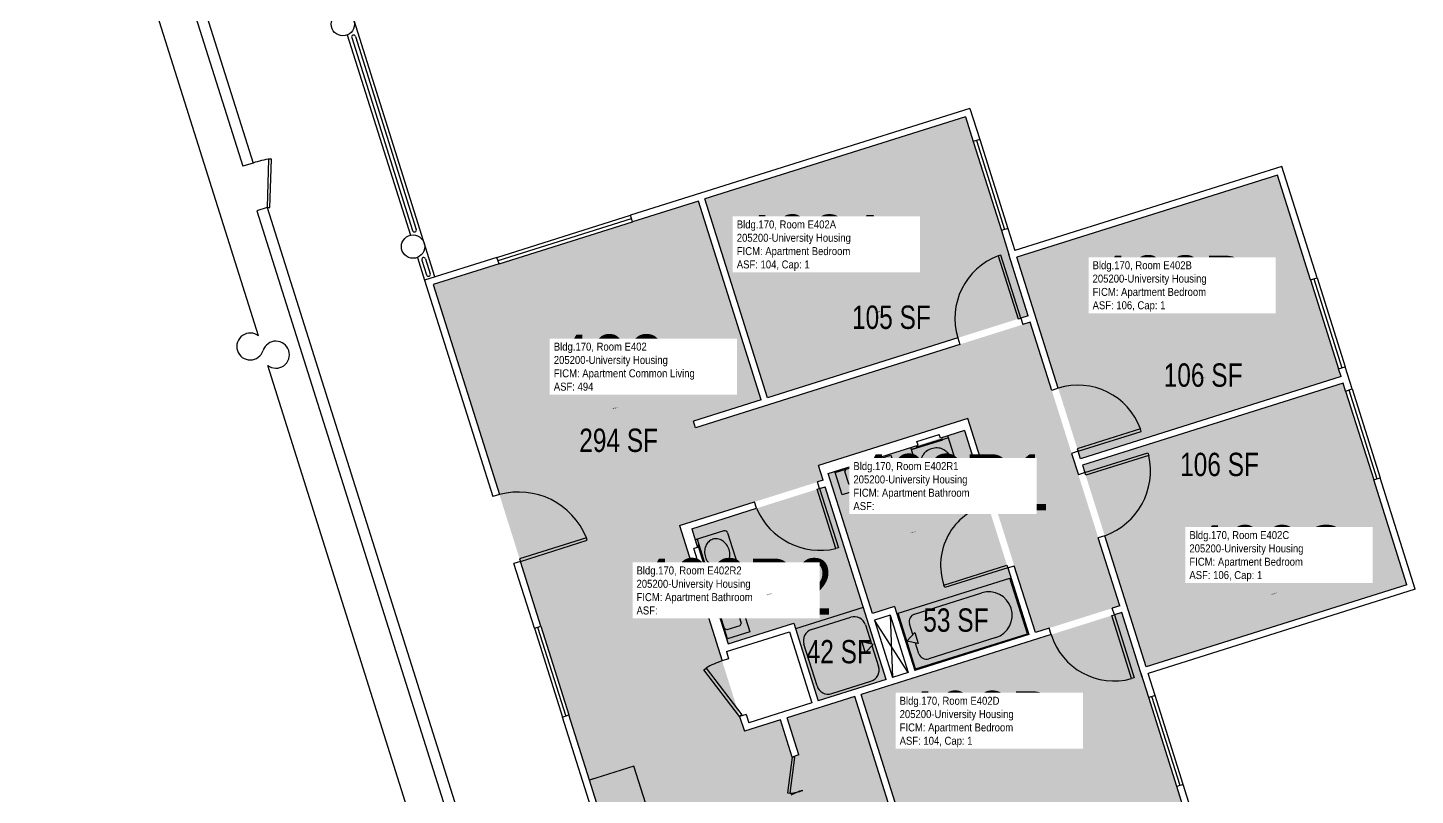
# Model space of a CAD drawing. Header units: inches. Extents: x -362 to 1240, y -1298 to 2007.
# Drawn here: x 412 to 1126, y -702 to -308 of the extents above; entities that cross this region are included whole.
import ezdxf
from ezdxf.enums import TextEntityAlignment as Align

# ---------------------------------------------------------------- set-up
doc = ezdxf.new("R2010")
doc.units = ezdxf.units.IN
doc.header["$LTSCALE"] = 10
doc.header["$MEASUREMENT"] = 0
for name, color, linetype in [('A-DOOR', 2, 'CONTINUOUS'), ('A-FLOR', 3, 'CONTINUOUS'), ('A-GLAZ', 1, 'CONTINUOUS'), ('A-IDEN-RNUM', 7, 'CONTINUOUS'), ('A-IDEN-SNUM', 4, 'CONTINUOUS'), ('A-IDEN-VNUM', 4, 'CONTINUOUS'), ('A-WALL', 5, 'CONTINUOUS'), ('AREA-TEXT', 3, 'CONTINUOUS'), ('P-SANR-FIXT', 2, 'CONTINUOUS'), ('Rooms-Category-Color', 7, 'CONTINUOUS'), ('Rooms-College-Color', 7, 'CONTINUOUS'), ('Rooms-Department-Color', 7, 'CONTINUOUS'), ('Rooms-Division-Color', 7, 'CONTINUOUS'), ('Rooms-Information', 7, 'CONTINUOUS')]:
    doc.layers.add(name, color=color, linetype=linetype)
doc.styles.add('CP_AREA', font='arial.ttf', dxfattribs={"height": 15})
doc.styles.add('CP_ROOMSNUMBER', font='arial.ttf', dxfattribs={"height": 1})
doc.styles.add('CP_ROOMVNUMBER', font='arial.ttf', dxfattribs={"width": 0.85, "height": 0.075})

msp = doc.modelspace()

# ---------------------------------------------------------------- hatches: boundary and pattern name
at = {"layer": 'Rooms-Category-Color', "true_color": 0x728ef3}
for points in [[(792.61, -497.92), (760.36, -395.63), (894.36, -353.39), (926.61, -455.67)], [(920.78, -425.53), (953.48, -529.25), (1087.47, -487), (1054.77, -383.29)], [(973.66, -604.93), (927.66, -459.01), (755.51, -513.29), (754.46, -509.95), (789.27, -498.97), (757.02, -396.69), (620.64, -439.68), (700.99, -694.57), (780.63, -669.46), (747.26, -563.6), (821.17, -540.29), (818.76, -532.66), (895.54, -508.46), (930.26, -618.61)], [(954.53, -532.59), (987.23, -636.31), (1121.22, -594.06), (1088.53, -490.34)], [(926.93, -619.67), (893.85, -514.76), (823.76, -536.85), (846.46, -608.86), (857.9, -605.25), (868.27, -638.16)], [(853.49, -642.82), (822.22, -543.63), (753.55, -565.28), (772.24, -624.53), (806.09, -613.86), (818.68, -653.79)], [(974.72, -608.27), (1006.97, -710.56), (872.97, -752.8), (840.72, -650.51)], [(869.63, -753.86), (837.38, -651.57), (802.57, -662.55), (808.66, -681.85), (805.32, -682.91), (799.23, -663.6), (701, -694.57), (733.25, -796.85), (831.48, -765.88), (816.14, -717.24), (819.48, -716.19), (834.81, -764.83)]]:
    msp.add_hatch(color=171, dxfattribs=at).paths.add_polyline_path(points)
at = {"layer": 'Rooms-College-Color', "true_color": 0xadadad}
for points in [[(792.61, -497.92), (760.36, -395.63), (894.36, -353.39), (926.61, -455.67)], [(920.78, -425.53), (953.48, -529.25), (1087.47, -487), (1054.77, -383.29)], [(973.66, -604.93), (927.66, -459.01), (755.51, -513.29), (754.46, -509.95), (789.27, -498.97), (757.02, -396.69), (620.64, -439.68), (700.99, -694.57), (780.63, -669.46), (747.26, -563.6), (821.17, -540.29), (818.76, -532.66), (895.54, -508.46), (930.26, -618.61)], [(954.53, -532.59), (987.23, -636.31), (1121.22, -594.06), (1088.53, -490.34)], [(926.93, -619.67), (893.85, -514.76), (823.76, -536.85), (846.46, -608.86), (857.9, -605.25), (868.27, -638.16)], [(853.49, -642.82), (822.22, -543.63), (753.55, -565.28), (772.24, -624.53), (806.09, -613.86), (818.68, -653.79)], [(974.72, -608.27), (1006.97, -710.56), (872.97, -752.8), (840.72, -650.51)], [(869.63, -753.86), (837.38, -651.57), (802.57, -662.55), (808.66, -681.85), (805.32, -682.91), (799.23, -663.6), (701, -694.57), (733.25, -796.85), (831.48, -765.88), (816.14, -717.24), (819.48, -716.19), (834.81, -764.83)]]:
    msp.add_hatch(color=253, dxfattribs=at).paths.add_polyline_path(points)
at = {"layer": 'Rooms-Department-Color', "true_color": 0x604aed}
for points in [[(792.61, -497.92), (760.36, -395.63), (894.36, -353.39), (926.61, -455.67)], [(920.78, -425.53), (953.48, -529.25), (1087.47, -487), (1054.77, -383.29)], [(973.66, -604.93), (927.66, -459.01), (755.51, -513.29), (754.46, -509.95), (789.27, -498.97), (757.02, -396.69), (620.64, -439.68), (700.99, -694.57), (780.63, -669.46), (747.26, -563.6), (821.17, -540.29), (818.76, -532.66), (895.54, -508.46), (930.26, -618.61)], [(954.53, -532.59), (987.23, -636.31), (1121.22, -594.06), (1088.53, -490.34)], [(926.93, -619.67), (893.85, -514.76), (823.76, -536.85), (846.46, -608.86), (857.9, -605.25), (868.27, -638.16)], [(853.49, -642.82), (822.22, -543.63), (753.55, -565.28), (772.24, -624.53), (806.09, -613.86), (818.68, -653.79)], [(974.72, -608.27), (1006.97, -710.56), (872.97, -752.8), (840.72, -650.51)], [(869.63, -753.86), (837.38, -651.57), (802.57, -662.55), (808.66, -681.85), (805.32, -682.91), (799.23, -663.6), (701, -694.57), (733.25, -796.85), (831.48, -765.88), (816.14, -717.24), (819.48, -716.19), (834.81, -764.83)]]:
    msp.add_hatch(color=173, dxfattribs=at).paths.add_polyline_path(points)
at = {"layer": 'Rooms-Division-Color', "true_color": 0x604aed}
for points in [[(792.61, -497.92), (760.36, -395.63), (894.36, -353.39), (926.61, -455.67)], [(920.78, -425.53), (953.48, -529.25), (1087.47, -487), (1054.77, -383.29)], [(973.66, -604.93), (927.66, -459.01), (755.51, -513.29), (754.46, -509.95), (789.27, -498.97), (757.02, -396.69), (620.64, -439.68), (700.99, -694.57), (780.63, -669.46), (747.26, -563.6), (821.17, -540.29), (818.76, -532.66), (895.54, -508.46), (930.26, -618.61)], [(954.53, -532.59), (987.23, -636.31), (1121.22, -594.06), (1088.53, -490.34)], [(926.93, -619.67), (893.85, -514.76), (823.76, -536.85), (846.46, -608.86), (857.9, -605.25), (868.27, -638.16)], [(853.49, -642.82), (822.22, -543.63), (753.55, -565.28), (772.24, -624.53), (806.09, -613.86), (818.68, -653.79)], [(974.72, -608.27), (1006.97, -710.56), (872.97, -752.8), (840.72, -650.51)], [(869.63, -753.86), (837.38, -651.57), (802.57, -662.55), (808.66, -681.85), (805.32, -682.91), (799.23, -663.6), (701, -694.57), (733.25, -796.85), (831.48, -765.88), (816.14, -717.24), (819.48, -716.19), (834.81, -764.83)]]:
    msp.add_hatch(color=173, dxfattribs=at).paths.add_polyline_path(points)

# ---------------------------------------------------------------- linework, layer by layer
at = {"layer": 'A-DOOR'}
for p, q in [((536.02, -375.16), (535.27, -400.02)), ((537.43, -375.16), (536.02, -375.16)), ((536.68, -400.01), (537.43, -375.16)), ((535.27, -400.02), (536.68, -400.01)), ((912.57, -424.45), (911.22, -424.88)), ((911.22, -424.88), (921.44, -457.3)), ((922.79, -456.88), (912.57, -424.45)), ((921.44, -457.3), (922.79, -456.88)), ((984.27, -513.86), (951.85, -524.08)), ((952.27, -525.43), (984.7, -515.21)), ((984.7, -515.21), (984.27, -513.86)), ((951.85, -524.08), (952.27, -525.43)), ((955.73, -536.4), (988.16, -526.18)), ((988.58, -527.53), (956.16, -537.75)), ((988.16, -526.18), (988.58, -527.53)), ((956.16, -537.75), (955.73, -536.4)), ((818.01, -544.96), (819.36, -544.53)), ((827.63, -575.48), (818.01, -544.96)), ((819.36, -544.53), (828.99, -575.05)), ((699.43, -569.85), (665.09, -580.67)), ((699.85, -571.2), (699.43, -569.85)), ((665.52, -582.02), (699.85, -571.2)), ((828.99, -575.05), (827.63, -575.48)), ((665.09, -580.67), (665.52, -582.02)), ((883.26, -594.2), (915.68, -583.98)), ((915.68, -583.98), (916.11, -585.33)), ((916.11, -585.33), (883.68, -595.55)), ((883.68, -595.55), (883.26, -594.2)), ((969.55, -609.9), (970.9, -609.47)), ((979.77, -642.32), (969.55, -609.9)), ((970.9, -609.47), (981.13, -641.9)), ((759.84, -637.76), (760.97, -636.9)), ((778.23, -661.83), (759.84, -637.76)), ((760.97, -636.9), (779.35, -660.97)), ((981.13, -641.9), (979.77, -642.32)), ((779.35, -660.97), (778.23, -661.83)), ((805.25, -682.67), (802.8, -701.1)), ((804.2, -701.29), (806.65, -682.86)), ((806.65, -682.86), (805.25, -682.67)), ((802.8, -701.1), (804.2, -701.29))]:
    msp.add_line(p, q, dxfattribs=at)
for centre, radius, start, end in [((543.15, -421.17), 46.56, 97.78439, 108.91746), ((923.26, -457.08), 34.38, 110.49458, 196.93987), ((952.31, -525.4), 33.98, 19.85341, 107.58104), ((954.05, -535.46), 35.43, 289.63293, 12.92602), ((664.58, -583.96), 37.6, 22.05029, 105.24604), ((819.65, -540.83), 35.55, 203.05058, 282.98111), ((913.42, -583.88), 31.88, 103.67751, 198.88143), ((970.75, -609.79), 33.77, 197.06558, 285.49336), ((784.08, -677.32), 46.56, 108.63499, 119.76807), ((801.83, -675.7), 25.7, 275.29346, 290.09868), ((817.27, -724.67), 25.7, 104.89801, 119.70324)]:
    msp.add_arc(centre, radius, start, end, dxfattribs=at)
at = {"layer": 'A-FLOR'}
for p, q in [((578.75, -312.59), (610.06, -411.9)), ((580.66, -311.99), (611.97, -411.3)), ((614.83, -427.02), (617.24, -434.69)), ((616.73, -426.42), (619.15, -434.08)), ((864.94, -639.22), (847.51, -612.2)), ((855.62, -609.64), (856.83, -641.76))]:
    msp.add_line(p, q, dxfattribs=at)
at = {"layer": 'A-FLOR', "extrusion": (5.64467e-05, -0.000179026, 1)}
for centre, start, end in [((579.7, -312.29, 0.09), 17.5, 197.5), ((611.01, -411.6, 0.11), 197.5, 17.5), ((615.78, -426.72, 0.11), 17.5, 197.5), ((618.2, -434.38, 0.11), 197.5, 17.5)]:
    msp.add_arc(centre, 1, start, end, dxfattribs=at)
at = {"layer": 'A-GLAZ'}
for p, q in [((898.35, -366.02), (912.78, -411.8)), ((900.01, -365.5), (914.45, -411.28)), ((901.68, -364.97), (916.12, -410.75)), ((653.45, -425.67), (722.12, -404.02)), ((653.97, -427.34), (722.64, -405.69)), ((654.5, -429.01), (723.17, -407.36)), ((1071.76, -437.17), (1086.2, -482.95)), ((1073.43, -436.65), (1087.86, -482.42)), ((1075.1, -436.12), (1089.53, -481.9)), ((1089.8, -494.4), (1104.24, -540.17)), ((1091.47, -493.87), (1105.91, -539.65)), ((1093.14, -493.34), (1107.57, -539.12)), ((672.67, -616.34), (687.1, -662.12)), ((674.34, -615.81), (688.77, -661.59)), ((676, -615.29), (690.44, -661.06)), ((1002.98, -697.92), (988.55, -652.14)), ((1004.65, -697.39), (990.22, -651.61)), ((1006.32, -696.87), (991.89, -651.09))]:
    msp.add_line(p, q, dxfattribs=at)
at = {"layer": 'A-WALL'}
for p, q in [((530.82, -466.06), (412.16, -89.71)), ((430.77, -86.84), (522.8, -378.78)), ((436.27, -86), (528.05, -377.13)), ((621.5, -435.74), (579.93, -303.9)), ((576.49, -311.26), (608.97, -414.29)), ((896.65, -349), (722.12, -404.02)), ((896.65, -349), (901.68, -364.97)), ((894.36, -353.39), (760.36, -395.63)), ((894.36, -353.39), (898.35, -366.02)), ((901.68, -364.97), (898.35, -366.02)), ((528.05, -377.13), (522.8, -378.78)), ((1057.06, -378.9), (919.72, -422.19)), ((1054.77, -383.29), (920.78, -425.53)), ((1071.76, -437.17), (1054.77, -383.29)), ((1075.1, -436.12), (1057.06, -378.9)), ((757.02, -396.68), (723.17, -407.36)), ((789.27, -498.97), (757.02, -396.68)), ((792.61, -497.92), (760.36, -395.63)), ((535.27, -400.02), (530.02, -401.67)), ((530.02, -401.67), (673.07, -855.4)), ((535.27, -400.02), (678.31, -853.75)), ((723.17, -407.36), (722.12, -404.02)), ((916.12, -410.75), (912.78, -411.8)), ((912.78, -411.8), (916.69, -424.2)), ((916.12, -410.75), (919.72, -422.19)), ((612.56, -425.69), (616.25, -437.39)), ((653.45, -425.67), (616.25, -437.39)), ((654.5, -429.01), (653.45, -425.67)), ((926.61, -455.67), (916.69, -424.2)), ((942.05, -493.01), (920.78, -425.53)), ((654.5, -429.01), (620.64, -439.68)), ((616.25, -437.39), (651.36, -548.74)), ((620.64, -439.68), (654.69, -547.69)), ((1071.76, -437.17), (1075.1, -436.12)), ((926.61, -455.67), (922.79, -456.88)), ((922.79, -456.88), (923.85, -460.21)), ((927.66, -459.01), (923.85, -460.21)), ((938.71, -494.06), (927.66, -459.01)), ((891.42, -470.44), (755.51, -513.28)), ((890.37, -467.1), (792.61, -497.92)), ((890.37, -467.1), (891.42, -470.44)), ((667.36, -899.15), (535.6, -481.25)), ((1086.2, -482.95), (1089.53, -481.9)), ((1087.47, -487), (1086.2, -482.95)), ((1093.14, -493.34), (1089.53, -481.9)), ((1087.47, -487), (953.48, -529.25)), ((1088.53, -490.34), (954.53, -532.59)), ((1089.8, -494.4), (1088.53, -490.34)), ((789.27, -498.97), (754.46, -509.95)), ((942.05, -493.01), (938.71, -494.06)), ((1089.8, -494.4), (1093.14, -493.34)), ((755.51, -513.28), (754.46, -509.95)), ((895.54, -508.46), (818.77, -532.66)), ((909.22, -551.85), (895.54, -508.46)), ((869.41, -520.36), (880.86, -516.76)), ((870.01, -522.27), (869.41, -520.36)), ((881.46, -518.66), (880.86, -516.76)), ((893.86, -514.75), (881.46, -518.66)), ((893.86, -514.75), (905.89, -552.9)), ((823.76, -536.85), (870.01, -522.27)), ((952.27, -525.43), (948.93, -526.49)), ((948.93, -526.49), (952.39, -537.45)), ((953.48, -529.25), (952.27, -525.43)), ((821.17, -540.29), (818.77, -532.66)), ((954.53, -532.59), (955.73, -536.4)), ((821.17, -540.29), (818.31, -541.19)), ((819.36, -544.53), (818.31, -541.19)), ((846.46, -608.86), (823.76, -536.85)), ((955.73, -536.4), (952.39, -537.45)), ((1104.24, -540.17), (1107.57, -539.12)), ((1121.22, -594.06), (1104.24, -540.17)), ((1125.62, -596.35), (1107.57, -539.12)), ((654.69, -547.69), (651.36, -548.74)), ((819.36, -544.53), (822.23, -543.63)), ((853.5, -642.82), (822.23, -543.63)), ((747.26, -563.59), (785.88, -551.42)), ((753.56, -565.28), (786.94, -554.75)), ((786.94, -554.75), (785.88, -551.42)), ((905.89, -552.9), (909.22, -551.85)), ((747.26, -563.59), (769.21, -633.22)), ((753.56, -565.28), (756.56, -574.82)), ((965.95, -568.83), (962.62, -569.88)), ((973.67, -604.93), (962.62, -569.88)), ((987.23, -636.31), (965.95, -568.83)), ((756.56, -574.82), (754.66, -575.42)), ((758.26, -586.86), (754.66, -575.42)), ((665.52, -582.02), (662.18, -583.08)), ((672.67, -616.34), (662.18, -583.08)), ((676, -615.29), (665.52, -582.02)), ((916.11, -585.33), (919.45, -584.28)), ((930.27, -618.61), (919.45, -584.28)), ((760.17, -586.26), (758.26, -586.86)), ((760.17, -586.26), (772.24, -624.53)), ((916.11, -585.33), (926.93, -619.66)), ((1121.22, -594.06), (987.23, -636.31)), ((1125.62, -596.35), (988.28, -639.64)), ((857.91, -605.25), (846.46, -608.86)), ((857.91, -605.25), (868.28, -638.16)), ((973.67, -604.93), (969.85, -606.13)), ((970.9, -609.47), (969.85, -606.13)), ((855.62, -609.64), (847.51, -612.2)), ((847.51, -612.2), (856.83, -641.76)), ((855.62, -609.64), (864.94, -639.21)), ((974.72, -608.27), (970.9, -609.47)), ((985.24, -641.65), (974.72, -608.27)), ((672.67, -616.34), (676, -615.29)), ((771.38, -628.47), (803.81, -618.24)), ((772.24, -624.53), (806.09, -613.85)), ((803.81, -618.24), (815.35, -654.84)), ((806.09, -613.85), (818.68, -653.79)), ((938.48, -619.69), (840.72, -650.51)), ((926.93, -619.66), (868.28, -638.16)), ((937.42, -616.36), (930.27, -618.61)), ((938.48, -619.69), (937.42, -616.36)), ((772.55, -632.16), (769.21, -633.22)), ((771.38, -628.47), (772.55, -632.16)), ((864.94, -639.21), (856.83, -641.76)), ((988.55, -652.14), (984.64, -639.74)), ((991.89, -651.09), (988.28, -639.64)), ((853.5, -642.82), (818.68, -653.79)), ((815.35, -654.84), (782.92, -665.07)), ((837.38, -651.57), (802.57, -662.54)), ((869.63, -753.85), (837.38, -651.57)), ((872.97, -752.8), (840.72, -650.51)), ((991.89, -651.09), (988.55, -652.14)), ((687.1, -662.12), (690.44, -661.06)), ((706.08, -722.32), (687.1, -662.12)), ((701, -694.56), (690.44, -661.06)), ((781.57, -660.77), (778.23, -661.83)), ((778.23, -661.83), (780.63, -669.46)), ((781.57, -660.77), (782.92, -665.07)), ((808.58, -681.62), (802.57, -662.54)), ((799.23, -663.59), (780.63, -669.46)), ((805.25, -682.67), (799.23, -663.59)), ((808.58, -681.62), (805.25, -682.67)), ((702.91, -693.96), (701, -694.56)), ((709.42, -721.27), (701, -694.56)), ((1006.32, -696.87), (1002.98, -697.92)), ((1006.97, -710.56), (1002.98, -697.92)), ((1011.13, -712.13), (1006.32, -696.87))]:
    msp.add_line(p, q, dxfattribs=at)
for centre in [(574.21, -305.71), (610.29, -420.14)]:
    msp.add_circle(centre, 6, dxfattribs=at)
for centre, radius, start, end in [((526.57, -471.52), 6.92, 52.09058, 342.90663), ((539.78, -475.7), 6.94, 233.01314, 161.98406)]:
    msp.add_arc(centre, radius, start, end, dxfattribs=at)
at = {"layer": 'P-SANR-FIXT'}
for p, q in [((885.61, -518.53), (866.54, -524.55)), ((866.54, -524.55), (882.75, -519.44)), ((869.25, -523.17), (882.6, -518.96)), ((882.75, -519.44), (882.6, -518.96)), ((890.42, -533.79), (885.27, -517.46)), ((827.4, -536.36), (856.02, -527.34)), ((856.02, -527.34), (859.62, -538.78)), ((871.35, -539.81), (866.2, -523.47)), ((869.4, -523.65), (869.25, -523.17)), ((832.29, -535.84), (832.92, -534.62)), ((832.92, -534.62), (850.5, -529.08)), ((850.5, -529.08), (851.72, -529.71)), ((851.72, -529.71), (853.76, -536.19)), ((831.01, -547.81), (827.4, -536.36)), ((859.62, -538.78), (831.01, -547.81)), ((834.28, -542.15), (832.29, -535.84)), ((838.78, -541.93), (835.55, -542.95)), ((841.73, -539.98), (838.78, -541.93)), ((846.36, -538.52), (841.73, -539.98)), ((849.89, -538.43), (846.36, -538.52)), ((852.96, -537.46), (849.89, -538.43)), ((853.76, -536.19), (853.2, -537.26)), ((889.44, -535.67), (873.23, -540.79)), ((835.55, -542.95), (834.48, -542.39)), ((770.14, -566.34), (755.36, -571)), ((756.43, -570.66), (762.45, -589.74)), ((772.03, -567.32), (777.14, -583.53)), ((757.34, -573.52), (756.86, -573.67)), ((761.07, -587.03), (756.86, -573.67)), ((762.45, -589.74), (757.34, -573.52)), ((761.55, -586.88), (761.07, -587.03)), ((776.16, -585.41), (761.37, -590.07)), ((763, -593.23), (774.44, -589.62)), ((774.44, -589.62), (783.46, -618.24)), ((859.67, -608.76), (917.13, -590.64)), ((926.15, -619.26), (917.13, -590.64)), ((772.02, -621.84), (763, -593.23)), ((764.65, -598.48), (765.31, -597.22)), ((770.37, -616.6), (764.65, -598.48)), ((765.31, -597.22), (771.98, -595.12)), ((771.98, -595.12), (773.08, -595.69)), ((773.29, -595.94), (774.29, -599.11)), ((774.29, -599.11), (774.39, -602.75)), ((868.21, -609.16), (902.69, -598.29)), ((774.39, -602.75), (775.87, -607.46)), ((841.81, -605.74), (807, -616.72)), ((775.92, -607.57), (777.9, -610.55)), ((777.9, -610.55), (778.95, -613.89)), ((815.17, -617.15), (835.36, -610.79)), ((868.69, -637.37), (859.67, -608.76)), ((771.62, -617.25), (770.37, -616.6)), ((778.3, -615.15), (771.62, -617.25)), ((783.46, -618.24), (772.02, -621.84)), ((778.95, -613.89), (778.3, -615.15)), ((842.89, -614.71), (845.99, -624.54)), ((864.18, -623.07), (868.23, -618.64)), ((867.31, -619.65), (865.59, -614.2)), ((868.23, -618.64), (870.03, -624.36)), ((868.69, -637.37), (926.15, -619.26)), ((818.02, -646.14), (811.25, -624.68)), ((846.85, -624.73), (841, -623.43)), ((841, -623.43), (842.8, -629.15)), ((842.8, -629.15), (846.85, -624.73)), ((846.25, -625.38), (849.65, -636.16)), ((870.03, -624.36), (864.18, -623.07)), ((870.42, -629.52), (868.7, -624.07)), ((909.94, -621.27), (875.46, -632.14)), ((825.54, -650.06), (845.74, -643.69)), ((723.89, -687.35), (701, -694.56)), ((756.14, -789.63), (723.89, -687.35))]:
    msp.add_line(p, q, dxfattribs=at)
for centre, radius, start, end in [((877.89, -531.05), 6.59, 147.59925, 171.30676), ((878.79, -531.62), 7.65, 126.7277, 147.59925), ((879.59, -532.7), 9, 107.49835, 126.7277), ((879.59, -532.7), 9, 88.26899, 107.49835), ((879.63, -531.35), 7.65, 67.39744, 88.26899), ((880.04, -530.37), 6.59, 43.68993, 67.39744), ((880.89, -529.56), 5.42, 17.49835, 43.68993), ((880.89, -529.56), 5.42, 351.30676, 17.49835), ((876.73, -530.87), 5.42, 171.30676, 197.49835), ((876.73, -530.87), 5.42, 197.49835, 223.68993), ((877.58, -530.06), 6.59, 223.68993, 247.39744), ((878.03, -527.74), 9, 287.49835, 306.7277), ((878.84, -528.82), 7.65, 306.7277, 327.59925), ((879.73, -529.39), 6.59, 327.59925, 351.30676), ((888.99, -534.24), 1.5, 287.49835, 17.49835), ((834.67, -542.03), 0.406, 197.49835, 242.49835), ((848.5, -547.14), 8.42, 134.19954, 158.02589), ((845.01, -543.55), 3.41, 101.16991, 134.19375), ((845.72, -543.33), 3.41, 80.80294, 113.82679), ((844.92, -548.27), 8.42, 56.97081, 80.79716), ((844.08, -549.56), 9.96, 36.33373, 56.97081), ((852.84, -537.07), 0.406, 287.49835, 332.49835), ((872.78, -539.36), 1.5, 197.49835, 287.49835), ((877.99, -529.09), 7.65, 247.39744, 268.26899), ((878.03, -527.74), 9, 268.26899, 287.49835), ((846.09, -548.43), 6.19, 171.24704, 197.41414), ((849.92, -547.72), 9.96, 158.02589, 178.66296), ((847.63, -547.94), 6.19, 17.58255, 43.74965), ((843.11, -548.98), 10.93, 338.02589, 358.66296), ((846.72, -548.78), 7.33, 356.46001, 21.69998), ((847.31, -548.6), 7.33, 193.29672, 218.53668), ((850.39, -546.68), 10.93, 216.33373, 236.97081), ((849.02, -548.79), 8.42, 236.97081, 260.79716), ((848.67, -553.61), 3.53, 285.96022, 318.42303), ((845.44, -549.92), 8.42, 314.19954, 338.02589), ((848.49, -553.67), 3.53, 256.57367, 289.03647), ((766.05, -575.83), 5.42, 107.49835, 133.68993), ((766.05, -575.83), 5.42, 81.30676, 107.49835), ((765.87, -576.99), 6.59, 57.59925, 81.30676), ((770.59, -567.77), 1.5, 17.49835, 107.49835), ((767.84, -577.09), 7.65, 157.39744, 178.26899), ((769.19, -577.13), 9, 178.26899, 197.49835), ((766.86, -576.68), 6.59, 133.68993, 157.39744), ((765.31, -577.88), 7.65, 36.7277, 57.59925), ((764.22, -578.69), 9, 17.49835, 36.7277), ((764.22, -578.69), 9, 358.26899, 17.49835), ((769.19, -577.13), 9, 197.49835, 216.7277), ((768.11, -577.93), 7.65, 216.7277, 237.59925), ((767.54, -578.83), 6.59, 237.59925, 261.30676), ((767.36, -579.99), 5.42, 287.49835, 313.68993), ((766.55, -579.14), 6.59, 313.68993, 337.39744), ((765.57, -578.73), 7.65, 337.39744, 358.26899), ((775.71, -583.98), 1.5, 287.49835, 17.49835), ((767.36, -579.99), 5.42, 261.30676, 287.49835), ((772.89, -596.06), 0.418, 17.49835, 62.49835), ((784.18, -603.03), 7.89, 146.97081, 170.79716), ((785.39, -603.82), 9.33, 126.33373, 146.97081), ((786.48, -605.31), 11.18, 107.49835, 126.33373), ((786.48, -605.31), 11.18, 88.66296, 107.49835), ((786.53, -603.46), 9.33, 68.02589, 88.66296), ((787.07, -602.12), 7.89, 44.19954, 68.02589), ((788.2, -601.01), 6.3, 17.49835, 44.19954), ((788.2, -601.01), 6.3, 350.79716, 17.49835), ((906.32, -609.78), 12.05, 287.49835, 107.49835), ((782.61, -602.78), 6.3, 170.79716, 197.49835), ((782.61, -602.78), 6.3, 197.49835, 224.19954), ((784.66, -599.48), 10.24, 306.33373, 326.97081), ((786.64, -600.76), 7.89, 326.97081, 350.79716), ((776.27, -607.34), 0.418, 197.49835, 213.44374), ((783.75, -601.67), 7.89, 224.19954, 248.02589), ((784.29, -600.33), 9.33, 248.02589, 268.66296), ((784.33, -598.48), 11.18, 268.66296, 287.49835), ((785.66, -600.84), 8.55, 283.72291, 306.33373), ((837.17, -616.51), 6, 17.49835, 107.49835), ((869.42, -612.99), 4.02, 107.49835, 197.49835), ((816.97, -622.88), 6, 107.49835, 197.49835), ((874.25, -628.31), 4.02, 197.49835, 287.49835), ((843.93, -637.97), 6, 287.49835, 17.49835), ((823.74, -644.33), 6, 197.49835, 287.49835)]:
    msp.add_arc(centre, radius, start, end, dxfattribs=at)

# ---------------------------------------------------------------- texts
at = {"layer": 'A-IDEN-RNUM', "style": 'CP_ROOMSNUMBER'}
for s, rotation, p in [('0402-A0', 17.89835, (848.08, -454.4)), ('0402-B0', 17.90947, (1015, -488.32)), ('0402-00', 17.90947, (712.99, -503.74)), ('0402-R1', 17.46282, (866.01, -567.65)), ('0402-R2', 17.46282, (792.23, -599.51)), ('0402-C0', 17.87673, (1051.61, -599.35))]:
    msp.add_text(s, height=0.36, rotation=rotation, dxfattribs=at).set_placement(p)
at = {"layer": 'A-IDEN-SNUM', "style": 'CP_ROOMSNUMBER'}
for s, rotation, p in [('1700E402A0', 17.89835, (848.08, -454.4)), ('1700E402B0', 17.90947, (1015, -488.32)), ('1700E40200', 17.90947, (712.99, -503.74)), ('1700E402R1', 17.46282, (866.01, -567.65)), ('1700E402R2', 17.46282, (792.23, -599.51)), ('1700E402C0', 17.87673, (1051.61, -599.35))]:
    msp.add_text(s, height=0.36, rotation=rotation, dxfattribs=at).set_placement(p)
at = {"layer": 'A-IDEN-VNUM', "style": 'CP_ROOMVNUMBER', "width": 0.85}
for s, p in [('402A', (776.75, -432.59)), ('402B', (959.7, -453.59)), ('402', (682.66, -494.27)), ('402R1', (836.71, -555.71)), ('402C', (1009.48, -592.38)), ('402R2', (725.19, -609.4)), ('402D', (860.49, -677.61))]:
    msp.add_text(s, height=28.8, dxfattribs=at).set_placement(p)
at = {"layer": 'AREA-TEXT', "style": 'CP_AREA', "width": 0.75}
for s, p in [('105 SF', (856.25, -456.46)), ('106 SF', (1016.52, -486.2)), ('294 SF', (716.02, -519.76)), ('106 SF', (1024.97, -532.17)), ('53 SF', (889.42, -612.24)), ('42 SF', (829.43, -628.49))]:
    msp.add_text(s, height=12, dxfattribs=at).set_placement(p, align=Align.MIDDLE_CENTER)

# ---------------------------------------------------------------- next in the draw order: texts
at = {"layer": 'Rooms-Information', "char_height": 4.1143, "width": 92.16, "attachment_point": 7, "style": 'CP_ROOMVNUMBER', "bg_fill": 3, "box_fill_scale": 1.5, "bg_fill_color": 256, "bg_fill_true_color": 13158600, "bg_fill_transparency": 0}
for s, insert in [('Bldg.170, Room E402A^M^J205200-University Housing^M^JFICM: Apartment Bedroom^M^JASF: 104, Cap: 1', (776.75, -432.59)), ('Bldg.170, Room E402B^M^J205200-University Housing^M^JFICM: Apartment Bedroom^M^JASF: 106, Cap: 1', (959.7, -453.59)), ('Bldg.170, Room E402^M^J205200-University Housing^M^JFICM: Apartment Common Living^M^JASF: 494', (682.66, -494.27)), ('Bldg.170, Room E402R1^M^J205200-University Housing^M^JFICM: Apartment Bathroom^M^JASF: ', (836.71, -555.71)), ('Bldg.170, Room E402C^M^J205200-University Housing^M^JFICM: Apartment Bedroom^M^JASF: 106, Cap: 1', (1009.48, -592.38)), ('Bldg.170, Room E402R2^M^J205200-University Housing^M^JFICM: Apartment Bathroom^M^JASF: ', (725.19, -609.4)), ('Bldg.170, Room E402D^M^J205200-University Housing^M^JFICM: Apartment Bedroom^M^JASF: 104, Cap: 1', (860.49, -677.61))]:
    msp.add_mtext(s, dxfattribs=dict(at, insert=insert))

doc.saveas('drawing.dxf')
